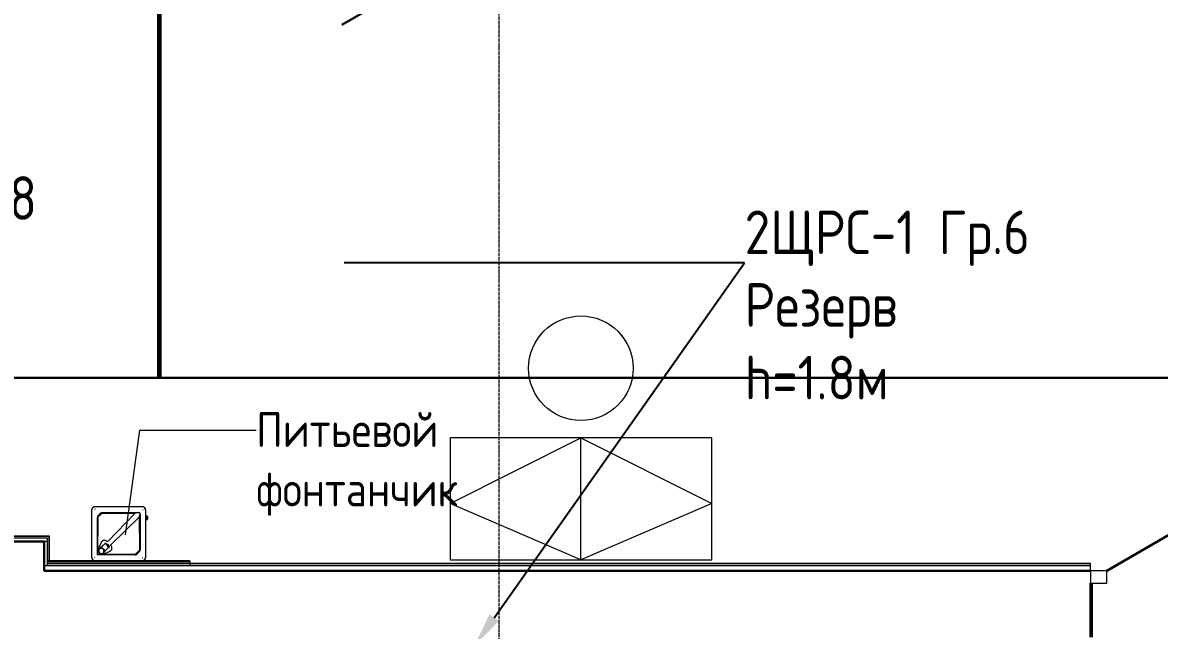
# Model space of a CAD drawing. Header units: millimetres. Extents: x -32 to 417638015, y -35 to 175284279.
# Drawn here: x 416893245 to 416899760, y 175240086 to 175243572 of the extents above; entities that cross this region are included whole.
import ezdxf
from ezdxf import colors
from ezdxf.entities.mleader import LeaderData, LeaderLine
from ezdxf.math import Vec2, Vec3

# ---------------------------------------------------------------- set-up
doc = ezdxf.new("R2010")
doc.units = ezdxf.units.MM
doc.linetypes.add('ADSK_Линия сетки', pattern=[25, 20, -2.5, 0, -2.5])
for name, color, linetype, lineweight in [('_ЭМ_гофра', 5, 'Continuous', 60), ('_ЭМ_ТХобщее_слой', 7, 'Continuous', 30), ('Аннотация', 7, 'Continuous', 18), ('Двери', 7, 'Continuous', 9), ('Оси', 253, 'Continuous', 9), ('Перекрытие', 7, 'Continuous', 18), ('Сантехника', 7, 'Continuous', 18), ('Стены несущие', 7, 'Continuous', 30), ('Стены отделка', 7, 'Continuous', 30), ('Стены штриховка', 7, 'Continuous', 9), ('ТХ', 5, 'Continuous', 0), ('ШТРИХОВКА', 252, 'Continuous', 15), ('ЭМ_Лоток 1_2', 162, 'Continuous', 30)]:
    doc.layers.add(name, color=color, linetype=linetype, lineweight=lineweight)
doc.layers.add('_ЭМ_Надписи', color=7, linetype='Continuous')
doc.layers.add('ЭОМ_Лотки рабочие', color=5, linetype='Continuous')
doc.styles.add('GOST Common_4', font='GOST_Common.ttf', dxfattribs={"width": 0.9, "height": 200})
doc.styles.add('ЭОМ', font='isocpeur.ttf', dxfattribs={"width": 0.85, "height": 250})
doc.linetypes.add('Cable in the tray', pattern='A,5,[130,ltypeshp.shx,S=1,R=0,X=0,Y=0],1.5,[130,ltypeshp.shx,S=1.5,R=90,X=0,Y=-1],1,[130,ltypeshp.shx,S=1,R=0,X=0.5,Y=0],5', length=12.5)

# ---------------------------------------------------------------- blocks, each defined once
blk = doc.blocks.new('Тх 2 этаж')
at = {"layer": 'ТХ', "color": 252, "lineweight": 0, "true_color": 0x939598}
blk.add_lwpolyline([(16243.7, 6803.3), (17743.7, 6803.3), (17743.7, 7503.3), (16243.7, 7503.3), (16243.7, 6803.3), (16993.7, 6803.3), (16993.7, 7503.3), (17743.7, 7128.3), (16993.7, 6803.3), (16243.7, 7128.3), (16993.7, 7503.3)], dxfattribs=at)
blk.add_circle((16993.7, 7903.3), 300, dxfattribs=at)
blk = doc.blocks.new('План 2 этажа')
at = {"layer": 'Аннотация', "color": 8}
for p, q in [((8694.077, 9273.397), (8775.577, 9872.387)), ((8775.577, 9872.387), (9443.168, 9872.387))]:
    blk.add_line(p, q, dxfattribs=at)
at = {"layer": 'Двери', "color": 8, "lineweight": 30}
for p, q in [((10674.357, 12626.964), (9933.04, 12198.964)), ((14319.555, 9066.342), (14678.955, 9273.842))]:
    blk.add_line(p, q, dxfattribs=at)
at = {"layer": 'Двери', "color": 8}
for p, q in [((14224.555, 9066.342), (14224.555, 8996.342)), ((14319.555, 9066.342), (14224.555, 9066.342)), ((14319.555, 8996.342), (14319.555, 9066.342)), ((14224.555, 8996.342), (14319.555, 8996.342))]:
    blk.add_line(p, q, dxfattribs=at)
at = {"layer": 'Оси', "color": 8, "linetype": 'ADSK_Линия сетки'}
blk.add_line((10835.923, -4690.674), (10835.923, 22196.433), dxfattribs=at)
at = {"layer": 'Перекрытие', "color": 8}
for p, q in [((14234.555, 8996.342), (14234.555, 8686.342)), ((14234.555, 8763.909), (14224.555, 8763.909))]:
    blk.add_line(p, q, dxfattribs=at)
at = {"layer": 'Сантехника', "color": 8}
for p, q in [((8499.455, 9413.342), (8499.455, 9145.342)), ((8517.455, 9417.219), (8517.455, 9418.825)), ((8519.256, 9419.074), (8518.081, 9419.074)), ((8519.948, 9416.342), (8518.09, 9416.342)), ((8788.455, 9434.342), (8520.455, 9434.342)), ((8536.931, 9383.028), (8550.769, 9396.866)), ((8539.673, 9380.286), (8553.7, 9393.935)), ((8560.668, 9400.967), (8770.205, 9400.967)), ((8560.668, 9396.724), (8747.224, 9394.787)), ((8747.224, 9394.787), (8592.756, 9235.464)), ((8759.188, 9399.373), (8747.224, 9394.787)), ((8770.205, 9399.769), (8762.273, 9399.769)), ((8772.198, 9373.841), (8776.862, 9386.007)), ((8777.257, 9389.092), (8777.257, 9392.717)), ((8778.455, 9392.514), (8777.257, 9391.316)), ((8777.257, 9391.316), (8778.455, 9392.514)), ((8778.455, 9392.717), (8778.455, 9187.93)), ((8791.455, 9415.707), (8791.455, 9413.849)), ((8809.455, 9145.342), (8809.455, 9413.342)), ((8532.83, 9157.717), (8532.83, 9373.129)), ((8534.717, 9159.604), (8536.614, 9373.129)), ((8610.823, 9217.396), (8772.198, 9373.841)), ((8772.198, 9373.841), (8773.815, 9187.93)), ((8809.501, 9379.37), (8809.501, 9380.844)), ((8809.501, 9379.575), (8809.501, 9378.271)), ((8809.501, 9372.594), (8809.501, 9375.344)), ((8809.501, 9372.044), (8809.501, 9367.644)), ((8809.501, 9372.044), (8809.501, 9367.644)), ((8809.501, 9364.344), (8809.501, 9367.094)), ((8809.501, 9361.416), (8809.501, 9360.112)), ((8809.501, 9358.844), (8809.501, 9360.317)), ((8542.328, 9191.954), (8538.891, 9176.152)), ((8553.926, 9229.393), (8538.917, 9195.993)), ((8543.72, 9193.549), (8542.569, 9192.398)), ((8558.474, 9196.846), (8542.967, 9192.628)), ((8544.118, 9193.779), (8559.625, 9197.997)), ((8547.859, 9193.959), (8557.016, 9203.116)), ((8557.016, 9203.116), (8558.551, 9204.651)), ((8558.551, 9204.651), (8566.491, 9212.59)), ((8571.422, 9185.159), (8559.428, 9196.593)), ((8560.579, 9197.744), (8572.573, 9186.31)), ((8578.031, 9224.9), (8575.062, 9221.932)), ((8575.267, 9221.717), (8577.952, 9224.815)), ((8587.704, 9191.377), (8579.765, 9183.438)), ((8588.595, 9192.269), (8585.3, 9188.974)), ((8599.928, 9202.839), (8596.83, 9200.154)), ((8597.045, 9199.949), (8600.014, 9202.918)), ((8517.455, 9142.977), (8517.455, 9144.835)), ((8534.717, 9159.604), (8532.83, 9157.717)), ((8748.242, 9157.717), (8532.83, 9157.717)), ((8748.242, 9161.861), (8534.717, 9159.604)), ((8539.191, 9175.209), (8551.192, 9163.767)), ((8552.146, 9163.514), (8567.63, 9167.725)), ((8568.038, 9167.96), (8569.189, 9169.111)), ((8568.285, 9168.415), (8571.721, 9184.216)), ((8578.23, 9181.903), (8569.27, 9172.943)), ((8572.872, 9185.367), (8569.436, 9169.566)), ((8571.132, 9163.748), (8604.55, 9178.727)), ((8579.765, 9183.438), (8578.23, 9181.903)), ((8771.135, 9181.251), (8755.142, 9164.817)), ((8774.355, 9178.031), (8758.141, 9161.817)), ((8788.962, 9142.342), (8790.821, 9142.342)), ((8790.829, 9139.61), (8789.654, 9139.61)), ((8791.455, 9141.464), (8791.455, 9139.859))]:
    blk.add_line(p, q, dxfattribs=at)
at = {"layer": 'Сантехника', "color": 8, "lineweight": 9}
for p, q in [((8809.948, 9379.575), (8809.35, 9378.976)), ((8809.35, 9360.711), (8809.948, 9360.112)), ((8810.547, 9378.976), (8809.948, 9379.575)), ((8809.948, 9369.844), (8809.948, 9379.575)), ((8809.948, 9360.112), (8809.948, 9369.844)), ((8809.948, 9360.112), (8810.547, 9360.711)), ((8811.145, 9379.575), (8810.547, 9378.976)), ((8810.547, 9369.844), (8810.547, 9378.976)), ((8810.547, 9360.711), (8810.547, 9369.844)), ((8810.547, 9360.711), (8811.145, 9360.112)), ((8811.744, 9378.976), (8811.145, 9379.575)), ((8811.145, 9369.844), (8811.145, 9379.575)), ((8811.145, 9360.112), (8811.145, 9369.844)), ((8811.145, 9360.112), (8811.744, 9360.711)), ((8812.343, 9379.575), (8811.744, 9378.976)), ((8811.744, 9369.844), (8811.744, 9378.976)), ((8811.744, 9360.711), (8811.744, 9369.844)), ((8811.744, 9360.711), (8812.343, 9360.112)), ((8812.941, 9378.976), (8812.343, 9379.575)), ((8812.343, 9369.844), (8812.343, 9379.575)), ((8812.343, 9360.112), (8812.343, 9369.844)), ((8812.343, 9360.112), (8812.941, 9360.711)), ((8813.54, 9379.575), (8812.941, 9378.976)), ((8812.941, 9369.844), (8812.941, 9378.976)), ((8812.941, 9360.711), (8812.941, 9369.844)), ((8812.941, 9360.711), (8813.54, 9360.112)), ((8814.138, 9378.976), (8813.54, 9379.575)), ((8813.54, 9369.844), (8813.54, 9379.575)), ((8813.54, 9360.112), (8813.54, 9369.844)), ((8813.54, 9360.112), (8814.138, 9360.711)), ((8814.737, 9379.575), (8814.138, 9378.976)), ((8814.138, 9369.844), (8814.138, 9378.976)), ((8814.138, 9360.711), (8814.138, 9369.844)), ((8814.138, 9360.711), (8814.737, 9360.112)), ((8815.335, 9378.976), (8814.737, 9379.575)), ((8814.737, 9369.844), (8814.737, 9379.575)), ((8814.737, 9360.112), (8814.737, 9369.844)), ((8814.737, 9360.112), (8815.335, 9360.711)), ((8815.934, 9379.575), (8815.335, 9378.976)), ((8815.335, 9369.844), (8815.335, 9378.976)), ((8815.335, 9360.711), (8815.335, 9369.844)), ((8815.335, 9360.711), (8815.934, 9360.112)), ((8816.533, 9378.976), (8815.934, 9379.575)), ((8815.934, 9369.844), (8815.934, 9379.575)), ((8815.934, 9360.112), (8815.934, 9369.844)), ((8815.934, 9360.112), (8816.533, 9360.711)), ((8817.131, 9379.575), (8816.533, 9378.976)), ((8816.533, 9369.844), (8816.533, 9378.976)), ((8816.533, 9360.711), (8816.533, 9369.844)), ((8816.533, 9360.711), (8817.131, 9360.112)), ((8817.73, 9378.976), (8817.131, 9379.575)), ((8817.131, 9369.844), (8817.131, 9379.575)), ((8817.131, 9360.112), (8817.131, 9369.844)), ((8817.131, 9360.112), (8817.73, 9360.711)), ((8818.328, 9379.575), (8817.73, 9378.976)), ((8817.73, 9369.844), (8817.73, 9378.976)), ((8817.73, 9360.711), (8817.73, 9369.844)), ((8817.73, 9360.711), (8818.328, 9360.112)), ((8818.927, 9378.976), (8818.328, 9379.575)), ((8818.328, 9369.844), (8818.328, 9379.575)), ((8818.328, 9360.112), (8818.328, 9369.844)), ((8818.328, 9360.112), (8818.927, 9360.711)), ((8819.526, 9379.575), (8818.927, 9378.976)), ((8818.927, 9369.844), (8818.927, 9378.976)), ((8818.927, 9360.711), (8818.927, 9369.844)), ((8818.927, 9360.711), (8819.526, 9360.112)), ((8819.526, 9369.844), (8819.526, 9379.575)), ((8819.526, 9377.344), (8819.526, 9369.844)), ((8819.526, 9369.844), (8819.526, 9362.344)), ((8819.526, 9360.112), (8819.526, 9369.844))]:
    blk.add_line(p, q, dxfattribs=at)
at = {"layer": 'Сантехника', "color": 8, "flags": 128}
for points in [[(8520.455, 9434.342), (8519.615, 9434.325), (8518.777, 9434.275), (8517.941, 9434.191), (8517.11, 9434.074), (8516.283, 9433.923), (8515.463, 9433.74), (8514.652, 9433.524), (8513.849, 9433.276), (8513.057, 9432.996), (8512.277, 9432.684), (8511.51, 9432.342), (8510.758, 9431.969), (8510.021, 9431.566), (8509.3, 9431.134), (8508.598, 9430.674), (8507.914, 9430.186), (8507.251, 9429.671), (8506.608, 9429.13), (8505.988, 9428.563), (8505.391, 9427.973), (8504.818, 9427.359), (8504.27, 9426.722), (8503.748, 9426.064), (8503.252, 9425.386), (8502.784, 9424.688), (8502.345, 9423.973), (8501.934, 9423.24), (8501.553, 9422.491), (8501.202, 9421.728), (8500.882, 9420.951), (8500.594, 9420.163), (8500.337, 9419.363), (8500.112, 9418.554), (8499.92, 9417.736), (8499.761, 9416.911), (8499.635, 9416.081), (8499.542, 9415.246), (8499.482, 9414.408), (8499.456, 9413.569), (8499.455, 9413.342)], [(8762.273, 9399.769), (8761.673, 9399.757), (8761.074, 9399.72), (8760.503, 9399.66), (8759.983, 9399.58), (8759.539, 9399.483), (8759.188, 9399.373)], [(8776.862, 9386.007), (8776.971, 9386.357), (8777.068, 9386.802), (8777.148, 9387.321), (8777.208, 9387.893), (8777.245, 9388.492), (8777.257, 9389.092)], [(8809.455, 9413.342), (8809.438, 9414.182), (8809.388, 9415.02), (8809.304, 9415.856), (8809.187, 9416.688), (8809.037, 9417.514), (8808.853, 9418.334), (8808.637, 9419.145), (8808.389, 9419.948), (8808.109, 9420.74), (8807.797, 9421.52), (8807.455, 9422.287), (8807.082, 9423.039), (8806.679, 9423.776), (8806.248, 9424.497), (8805.787, 9425.199), (8805.299, 9425.883), (8804.784, 9426.547), (8804.243, 9427.189), (8803.677, 9427.809), (8803.086, 9428.406), (8802.472, 9428.979), (8801.835, 9429.527), (8801.177, 9430.05), (8800.499, 9430.545), (8799.802, 9431.013), (8799.086, 9431.452), (8798.353, 9431.863), (8797.605, 9432.244), (8796.841, 9432.595), (8796.065, 9432.915), (8795.276, 9433.203), (8794.476, 9433.46), (8793.667, 9433.685), (8792.849, 9433.877), (8792.025, 9434.036), (8791.194, 9434.163), (8790.359, 9434.255), (8789.521, 9434.315), (8788.682, 9434.341), (8788.455, 9434.342)], [(8577.952, 9224.815), (8578.32, 9225.122), (8578.79, 9225.298), (8579.336, 9225.334), (8579.927, 9225.228), (8580.531, 9224.985)], [(8580.531, 9224.985), (8586.416, 9221.335), (8591.811, 9216.697), (8596.448, 9211.303), (8600.099, 9205.418)], [(8600.099, 9205.418), (8600.341, 9204.814), (8600.448, 9204.222), (8600.411, 9203.677), (8600.235, 9203.207), (8599.928, 9202.839)], [(8499.455, 9145.342), (8499.472, 9144.502), (8499.522, 9143.664), (8499.606, 9142.828), (8499.723, 9141.996), (8499.874, 9141.17), (8500.057, 9140.35), (8500.273, 9139.538), (8500.521, 9138.736), (8500.801, 9137.944), (8501.113, 9137.164), (8501.455, 9136.397), (8501.828, 9135.645), (8502.231, 9134.907), (8502.663, 9134.187), (8503.123, 9133.484), (8503.611, 9132.801), (8504.126, 9132.137), (8504.667, 9131.495), (8505.234, 9130.875), (8505.824, 9130.277), (8506.438, 9129.704), (8507.075, 9129.156), (8507.733, 9128.634), (8508.411, 9128.139), (8509.109, 9127.671), (8509.825, 9127.231), (8510.557, 9126.821), (8511.306, 9126.44), (8512.069, 9126.089), (8512.846, 9125.769), (8513.634, 9125.48), (8514.434, 9125.224), (8515.244, 9124.999), (8516.061, 9124.807), (8516.886, 9124.647), (8517.716, 9124.521), (8518.551, 9124.428), (8519.389, 9124.369), (8520.228, 9124.343)], [(8788.455, 9124.342), (8789.295, 9124.359), (8790.133, 9124.409), (8790.969, 9124.493), (8791.801, 9124.61), (8792.627, 9124.761), (8793.447, 9124.944), (8794.259, 9125.16), (8795.061, 9125.408), (8795.853, 9125.688), (8796.633, 9126), (8797.4, 9126.342), (8798.153, 9126.715), (8798.89, 9127.118), (8799.61, 9127.55), (8800.313, 9128.01), (8800.996, 9128.498), (8801.66, 9129.013), (8802.302, 9129.554), (8802.923, 9130.12), (8803.52, 9130.711), (8804.093, 9131.325), (8804.641, 9131.962), (8805.163, 9132.62), (8805.658, 9133.298), (8806.126, 9133.996), (8806.566, 9134.711), (8806.976, 9135.444), (8807.357, 9136.193), (8807.708, 9136.956), (8808.028, 9137.732), (8808.317, 9138.521), (8808.574, 9139.321), (8808.798, 9140.13), (8808.99, 9140.948), (8809.15, 9141.773), (8809.276, 9142.603), (8809.369, 9143.438), (8809.428, 9144.276), (8809.454, 9145.115), (8809.455, 9145.342)]]:
    blk.add_lwpolyline(points, dxfattribs=at)
at = {"layer": 'Сантехника', "color": 8}
for centre, radius, start, end in [((8520.455, 9413.342), 21, 140.2839947, 180), ((8520.455, 9413.342), 21, 113.6770968, 134.5385266), ((8520.455, 9413.342), 21, 102.50393, 111.3737144), ((8520.455, 9413.342), 21, 90, 97.6171567), ((8546.83, 9373.129), 14, 135, 180), ((8560.668, 9386.967), 14, 90, 135), ((8770.205, 9392.717), 8.25, 0, 90), ((8770.205, 9392.717), 7.052, 0, 90), ((8788.455, 9413.342), 21, 50.2839947, 90), ((8788.455, 9413.342), 21, 23.6770968, 45.4614734), ((8793.955, 9416.336), 13, 32.0346135, 42.0600838), ((8788.455, 9413.342), 21, 12.50393, 21.3737144), ((8788.455, 9413.342), 21, 0, 7.6171567), ((8764.455, 9187.93), 14, 315, 0), ((8520.455, 9145.342), 21, 180, 187.6171567), ((8520.455, 9145.342), 21, 192.50393, 201.3737144), ((8520.455, 9145.342), 21, 203.6770968, 225.8149915), ((8514.955, 9142.347), 13, 212.0346135, 222.0600838), ((8520.455, 9145.342), 21, 230.2839947, 270), ((8748.242, 9171.717), 14, 270, 315), ((8788.455, 9145.342), 21, 270, 277.6171567), ((8788.455, 9145.342), 21, 282.50393, 291.3737144), ((8788.455, 9145.342), 21, 293.6770968, 315.8149915), ((8788.455, 9145.342), 21, 320.2839947, 0)]:
    blk.add_arc(centre, radius, start, end, dxfattribs=at)
for centre, major_axis, ratio, start_param, end_param in [((8555.313, 9180.2), (10.891, -10.891), 0.95105652, 1.57079633, 4.71238898), ((8543.26, 9191.708), (0.691, -0.691), 0.95105652, 2.64307425, 3.6902718), ((8555.313, 9180.2), (10.891, -10.891), 0.95105652, 4.71238898, 7.85398163), ((8558.774, 9195.903), (0.707, -0.707), 0.95105652, 1.5958767, 2.64307425), ((8559.925, 9197.054), (0.707, -0.707), 0.95105652, 1.5958767, 2.64307425), ((8335.588, 9443.493), (230.903, -230.903), 0.66913061, 0, 0.05747221), ((8571.918, 9185.62), (0.707, -0.707), 0.95105652, 0.54867915, 1.5958767), ((8577.183, 9219.81), (2.121, -2.121), 0.66913061, 2.01620352, 3.19906486), ((8573.621, 9198.508), (22.71, -22.71), 0.66913061, 1.12538914, 2.01620352), ((8818.606, 8960.474), (230.903, -230.903), 0.66913061, 3.08412044, 3.14159265), ((8594.923, 9202.07), (2.121, -2.121), 0.66913061, 6.2257131, 7.40857445), ((8539.845, 9175.899), (0.707, -0.707), 0.95105652, 3.6902718, 4.73746935), ((8551.847, 9164.457), (0.707, -0.707), 0.95105652, 4.73746935, 5.7846669), ((8567.331, 9168.667), (0.707, -0.707), 0.95105652, 5.7846669, 6.83186445), ((8570.767, 9184.469), (0.707, -0.707), 0.95105652, 0.54867915, 1.5958767)]:
    blk.add_ellipse(centre, major_axis=major_axis, ratio=ratio, start_param=start_param, end_param=end_param, dxfattribs=at)
for points in [[(8553.7, 9393.935), (8554.329, 9394.542), (8555.686, 9395.558), (8558.109, 9396.529), (8559.793, 9396.729), (8560.668, 9396.724)], [(8536.614, 9373.129), (8536.626, 9374.037), (8536.869, 9375.778), (8537.934, 9378.27), (8539.025, 9379.649), (8539.673, 9380.286)], [(8586.009, 9235.389), (8584.846, 9236.53), (8582.338, 9238.474), (8577.91, 9240.439), (8573.164, 9241.281), (8568.351, 9240.968), (8563.754, 9239.515), (8559.64, 9237.014), (8556.229, 9233.584), (8554.596, 9230.871), (8553.926, 9229.393)], [(8604.55, 9178.727), (8606.028, 9179.395), (8608.739, 9181.022), (8612.17, 9184.417), (8614.68, 9188.514), (8616.15, 9193.094), (8616.488, 9197.894), (8615.681, 9202.633), (8613.755, 9207.064), (8611.841, 9209.581), (8610.717, 9210.751)], [(8773.815, 9187.93), (8773.818, 9187.091), (8773.624, 9185.476), (8772.692, 9183.154), (8771.717, 9181.854), (8771.135, 9181.251)], [(8755.142, 9164.817), (8754.529, 9164.193), (8753.2, 9163.141), (8750.799, 9162.111), (8749.118, 9161.874), (8748.242, 9161.861)]]:
    blk.add_open_spline(points, degree=3, dxfattribs=at)
for points, knots in [([(8538.917, 9195.993), (8538.104, 9194.166), (8536.943, 9190.444), (8536.544, 9183.937), (8537.524, 9179.502), (8538.438, 9177.151)], [-1, -1, -1, -1, -0.9, -0.8, -0.671410771, -0.671410771, -0.671410771, -0.671410771]), ([(8592.756, 9235.464), (8592.16, 9234.854), (8591.068, 9234.207), (8589.4, 9233.964), (8587.727, 9234.169), (8586.619, 9234.793), (8586.009, 9235.389)], [-1, -1, -1, -1, -0.66666667, -0.5, -0.33333333, 0, 0, 0, 0]), ([(8610.717, 9210.751), (8610.136, 9211.356), (8609.531, 9212.45), (8609.34, 9214.098), (8609.585, 9215.738), (8610.224, 9216.811), (8610.823, 9217.396)], [-1, -1, -1, -1, -0.66666667, -0.5, -0.33333333, 0, 0, 0, 0]), ([(8539.536, 9174.726), (8539.773, 9174.271), (8541.947, 9170.401), (8545.797, 9166.551), (8550.011, 9164.295), (8550.778, 9163.934)], [-0.626162496, -0.626162496, -0.626162496, -0.626162496, -0.6, -0.4, -0.356813529, -0.356813529, -0.356813529, -0.356813529]), ([(8552.085, 9163.365), (8552.679, 9163.127), (8555.132, 9162.254), (8559.649, 9161.422), (8565.589, 9161.781), (8569.307, 9162.937), (8571.132, 9163.748)], [-0.332613361, -0.332613361, -0.332613361, -0.332613361, -0.3, -0.2, -0.1, 0, 0, 0, 0])]:
    blk.add_open_spline(points, degree=3, knots=knots, dxfattribs=at)
at = {"layer": 'Стены несущие', "color": 8}
for p, q in [((8226.955, 9233.7), (7854.492, 9233.7)), ((8226.955, 9066.342), (8226.955, 9233.7)), ((8226.955, 9066.342), (10545.818, 9066.342)), ((10545.818, 9066.342), (14224.555, 9066.342)), ((14224.555, 8686.342), (14224.555, 8996.342))]:
    blk.add_line(p, q, dxfattribs=at)
at = {"layer": 'Стены отделка', "color": 8, "lineweight": 9}
for p, q in [((8256.955, 9265.7), (7814.492, 9265.7)), ((8246.955, 9253.7), (7824.492, 9253.7)), ((8258.955, 9124.342), (8258.955, 9263.7)), ((8246.955, 9233.7), (8226.955, 9233.7)), ((8246.955, 9096.342), (8246.955, 9233.7)), ((9061.955, 9124.342), (8258.955, 9124.342)), ((9061.955, 9124.342), (9061.955, 9096.342)), ((8226.955, 9096.342), (10545.818, 9096.342)), ((14224.555, 9108.342), (9061.955, 9108.342)), ((14224.555, 9066.342), (14224.555, 9108.342))]:
    blk.add_line(p, q, dxfattribs=at)
at = {"layer": 'Стены штриховка', "color": 8}
for p, q in [((8258.955, 9263.7), (7812.492, 9263.7)), ((8246.955, 9233.7), (8246.955, 9253.7)), ((8256.955, 9124.342), (8256.955, 9265.7)), ((8258.955, 9265.7), (8256.955, 9265.7)), ((8258.955, 9263.7), (8258.955, 9265.7)), ((8246.955, 9124.342), (8258.955, 9124.342)), ((9061.955, 9115.342), (8246.955, 9115.342)), ((14224.555, 9106.342), (8246.955, 9106.342)), ((10545.818, 9096.342), (14224.555, 9096.342))]:
    blk.add_line(p, q, dxfattribs=at)
at = {"layer": 'ЭОМ_Лотки рабочие'}
blk.add_blockref('Тх 2 этаж', (-5689.424, 2325.176), dxfattribs=at)
at = {"layer": 'Аннотация', "color": 8, "insert": (9443.168, 9976.511), "char_height": 200, "width": 1619.1, "attachment_point": 1, "line_spacing_factor": 1.022766, "style": 'GOST Common_4'}
blk.add_mtext('\\pxt1.8,3.6,5.4,7.2,9,10.8,12.6,14.4,16.2,18,19.8,21.6,23.4,25.2,27,28.8,30.6,32.4,34.2,36,37.8,39.6,41.4,43.2,45,46.8,48.6,50.4,52.2,54,55.8,57.6;{Питьевой фонтанчик}', dxfattribs=at)
blk = doc.blocks.new('_ЭМ_ТХ2_2ЭТАЖнов')
at = {"layer": 'ТХ', "color": 252, "lineweight": 0, "true_color": 0x939598}
blk.add_lwpolyline([(16368.4, 8794.7), (17868.4, 8794.7), (17868.4, 9494.7), (16368.4, 9494.7), (16368.4, 8794.7), (17118.4, 8794.7), (17118.4, 9494.7), (17868.4, 9119.7), (17118.4, 8794.7), (16368.4, 9119.7), (17118.4, 9494.7)], dxfattribs=at)
blk.add_circle((17118.4, 9894.7), 300, dxfattribs=at)

msp = doc.modelspace()

# ---------------------------------------------------------------- block references
at = {"layer": 'ШТРИХОВКА'}
msp.add_blockref('План 2 этажа', (416885140, 175231360.9), dxfattribs=at)

# ---------------------------------------------------------------- next in the draw order: linework, layer by layer
at = {"layer": '_ЭМ_гофра', "linetype": 'ByBlock', "elevation": 128.5}
msp.add_lwpolyline([(416894026, 175244400.8), (416894026, 175241535.3)], dxfattribs=at)
at = {"layer": 'ЭМ_Лоток 1_2', "linetype": 'Cable in the tray', "ltscale": 50}
msp.add_lwpolyline([(416886099.1, 175254549.1), (416886099.1, 175241535.3), (416933923.4, 175241535.3)], dxfattribs=at)

# ---------------------------------------------------------------- next in the draw order: block references
at = {"layer": '_ЭМ_ТХобщее_слой', "lineweight": 50}
msp.add_blockref('_ЭМ_ТХ2_2ЭТАЖнов', (416879325.9, 175231694.6), dxfattribs=at)

# ---------------------------------------------------------------- next in the draw order: leaders
at = {"layer": '_ЭМ_Надписи', "color": 7, "ltscale": 5}
ml = msp.add_multileader_mtext('Standard', dxfattribs=at)
ml.set_content('{\\fGOST Common|b0|i0|c204|p34;\\W0.9;\\C256;2ЩРС-1\\fISOCPEUR|b0|i0|c204|p34;\\W0.85; Гр.8\\PЭл.суш.\\P\\fGOST Common|b0|i0|c0|p34;\\W0.9;h=\\fGOST Common|b0|i0|c204|p34;1\\fGOST Common|b0|i0|c0|p34;.\\fGOST Common|b0|i0|c204|p34;1м \\fGOST Common|b0|i0|c0|p34;L=1\\fGOST Common|b0|i0|c204|p34;м}', color=1, style='ЭОМ')
ml.set_leader_properties()
ml.build(insert=Vec2(0, 0))
ml.multileader.update_dxf_attribs({"text_left_attachment_type": 6, "text_right_attachment_type": 6, "dogleg_length": 0, "arrow_head_size": 200})
ctx = ml.context
ctx.base_point, ctx.char_height, ctx.arrow_head_size, ctx.landing_gap_size, ctx.plane_origin = Vec3(416891684.7, 175242390.8), 250, 200, 0, Vec3(416866029.2, 175255607.2)
ctx.left_attachment, ctx.right_attachment = 6, 6
notes = []
notes.append((ctx, [(0, (1, 1, 0), (416891684.7, 175242390.8), (1, 0), 0, [(0, [(416890914.9, 175239828.3)], 0, [])])]))
ctx.mtext.insert, ctx.mtext.width, ctx.mtext.defined_height, ctx.mtext.flow_direction = Vec3(416891684.7, 175242690.8), 2835.497, 545.6, 5
ml = msp.add_multileader_mtext('Standard', dxfattribs=at)
ml.set_content('{\\fGOST Common|b0|i0|c204|p34;\\W0.9;\\C256;2ЩРС-1\\fISOCPEUR|b0|i0|c204|p34;\\W0.85; Гр.6 Резерв\\P\\fGOST Common|b0|i0|c0|p34;\\W0.9;h=\\fGOST Common|b0|i0|c204|p34;1\\fGOST Common|b0|i0|c0|p34;.\\fGOST Common|b0|i0|c204|p34;8м}', color=1, style='ЭОМ')
ml.set_leader_properties()
ml.build(insert=Vec2(0, 0))
ml.multileader.update_dxf_attribs({"text_left_attachment_type": 6, "text_right_attachment_type": 6, "dogleg_length": 0, "arrow_head_size": 200})
ctx = ml.context
ctx.base_point, ctx.char_height, ctx.arrow_head_size, ctx.landing_gap_size, ctx.plane_origin = Vec3(416897382.8, 175242194.3, -64.3), 250, 200, 0, Vec3(416873013.7, 175255903.3, -64.3)
ctx.left_attachment, ctx.right_attachment = 6, 6
notes.append((ctx, [(0, (1, 1, 0), (416897382.8, 175242194.3, -64.3), (1, 0), 0, [(0, [(416895832.1, 175239994.6, -64.3)], 0, [])])]))
ctx.mtext.insert, ctx.mtext.width, ctx.mtext.defined_height, ctx.mtext.flow_direction = Vec3(416897382.8, 175242494.3, -64.3), 2273.288, 545.6, 5
for ctx, leaders in notes:
    for number, flags, end, landing, length, lines in leaders:
        leader = LeaderData()
        leader.index, (leader.has_last_leader_line, leader.has_dogleg_vector, leader.attachment_direction) = number, flags
        leader.last_leader_point, leader.dogleg_vector, leader.dogleg_length = Vec3(end), Vec3(landing), length
        for number, points, colour, breaks in lines:
            line = LeaderLine()
            line.index, line.vertices, line.color, line.breaks = number, Vec3.list(points), colors.encode_raw_color(colour), breaks
            leader.lines.append(line)
        ctx.leaders.append(leader)

doc.saveas('drawing.dxf')
